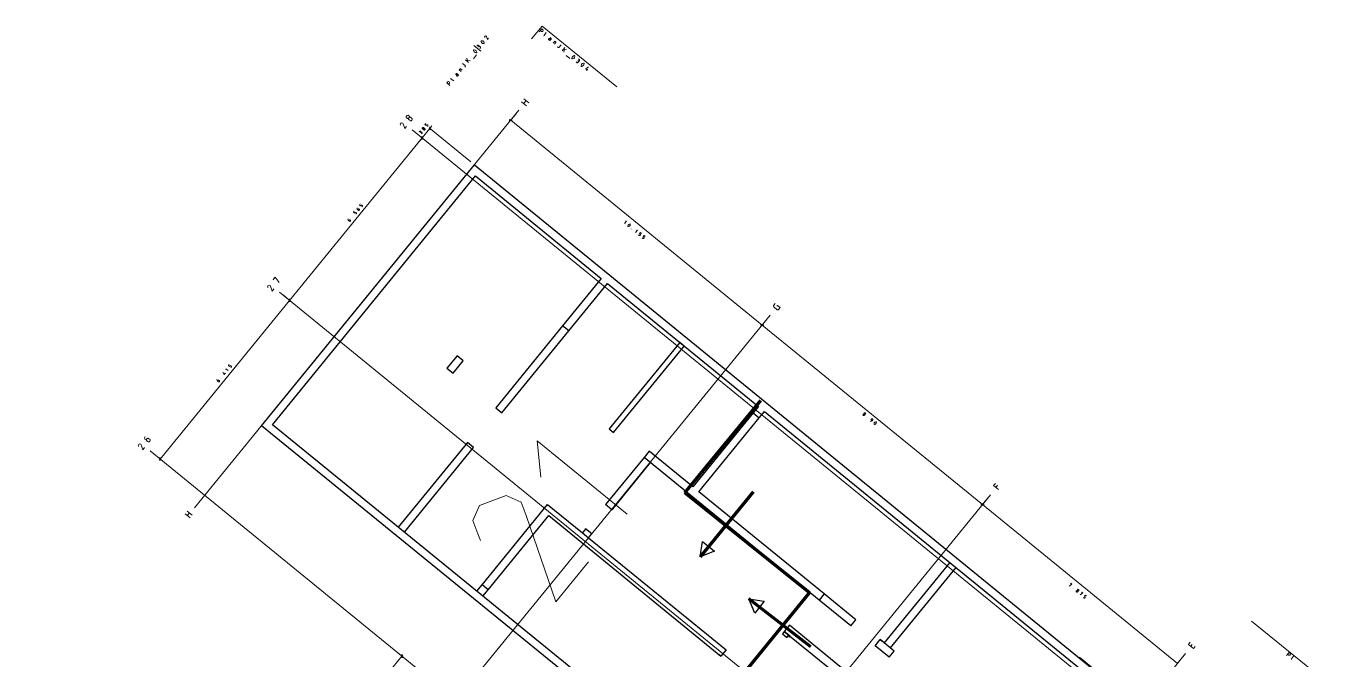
# Model space of a CAD drawing. Header units: metres. Extents: x 2680829 to 2680940, y 1252358 to 1252483.
# Drawn here: x 2680874.82 to 2680915.65, y 1252463.07 to 1252482.92 of the extents above; entities that cross this region are included whole.
import ezdxf

# ---------------------------------------------------------------- set-up
doc = ezdxf.new("R2010")
doc.units = ezdxf.units.M
doc.layers.add('bemassung', color=7, linetype='Continuous', lineweight=13)
doc.layers.add('etappierung', color=7, linetype='Continuous')
doc.layers.add('geometrie', color=7, linetype='Continuous')

msp = doc.modelspace()

# ---------------------------------------------------------------- linework, layer by layer
at = {"layer": 'bemassung'}
for p, q in [((2680889.175, 1252482.598), (2680889.189, 1252482.604)), ((2680889.189, 1252482.604), (2680889.203, 1252482.609)), ((2680889.203, 1252482.609), (2680889.219, 1252482.602)), ((2680890.878, 1252482.732), (2680890.956, 1252482.828)), ((2680890.939, 1252482.753), (2680890.913, 1252482.775)), ((2680890.954, 1252482.741), (2680890.939, 1252482.753)), ((2680890.976, 1252482.743), (2680890.954, 1252482.741)), ((2680890.956, 1252482.828), (2680890.983, 1252482.806)), ((2680890.988, 1252482.758), (2680890.976, 1252482.743)), ((2680890.983, 1252482.806), (2680890.997, 1252482.794)), ((2680891, 1252482.772), (2680890.988, 1252482.758)), ((2680890.997, 1252482.794), (2680891, 1252482.772)), ((2680891.028, 1252482.622), (2680891.027, 1252482.619)), ((2680891.027, 1252482.619), (2680891.027, 1252482.615)), ((2680891.027, 1252482.615), (2680891.028, 1252482.611)), ((2680891.03, 1252482.625), (2680891.028, 1252482.622)), ((2680891.028, 1252482.611), (2680891.03, 1252482.608)), ((2680891.1, 1252482.71), (2680891.03, 1252482.625)), ((2680891.03, 1252482.608), (2680891.032, 1252482.606)), ((2680888.925, 1252482.286), (2680888.942, 1252482.307)), ((2680888.942, 1252482.307), (2680888.952, 1252482.319)), ((2680888.952, 1252482.319), (2680888.969, 1252482.321)), ((2680888.969, 1252482.321), (2680888.981, 1252482.311)), ((2680888.976, 1252482.262), (2680888.985, 1252482.273)), ((2680888.981, 1252482.311), (2680888.993, 1252482.302)), ((2680888.995, 1252482.284), (2680888.985, 1252482.273)), ((2680888.985, 1252482.273), (2680888.99, 1252482.278)), ((2680888.99, 1252482.278), (2680888.996, 1252482.282)), ((2680888.993, 1252482.302), (2680888.995, 1252482.284)), ((2680888.996, 1252482.282), (2680889.004, 1252482.283)), ((2680889.004, 1252482.283), (2680889.011, 1252482.283)), ((2680889.011, 1252482.283), (2680889.018, 1252482.281)), ((2680889.018, 1252482.281), (2680889.024, 1252482.277)), ((2680889.038, 1252482.229), (2680889.021, 1252482.208)), ((2680889.024, 1252482.277), (2680889.034, 1252482.268)), ((2680889.034, 1252482.268), (2680889.04, 1252482.263)), ((2680889.043, 1252482.235), (2680889.038, 1252482.229)), ((2680889.04, 1252482.263), (2680889.044, 1252482.257)), ((2680889.045, 1252482.242), (2680889.043, 1252482.235)), ((2680889.044, 1252482.257), (2680889.044, 1252482.249)), ((2680889.044, 1252482.249), (2680889.045, 1252482.242)), ((2680889.056, 1252482.447), (2680889.055, 1252482.442)), ((2680889.055, 1252482.442), (2680889.056, 1252482.436)), ((2680889.06, 1252482.451), (2680889.056, 1252482.447)), ((2680889.056, 1252482.436), (2680889.071, 1252482.4)), ((2680889.063, 1252482.456), (2680889.06, 1252482.451)), ((2680889.068, 1252482.458), (2680889.063, 1252482.456)), ((2680889.074, 1252482.458), (2680889.068, 1252482.458)), ((2680889.071, 1252482.4), (2680889.104, 1252482.374)), ((2680889.112, 1252482.45), (2680889.074, 1252482.458)), ((2680889.104, 1252482.374), (2680889.142, 1252482.367)), ((2680889.144, 1252482.424), (2680889.112, 1252482.45)), ((2680889.142, 1252482.367), (2680889.147, 1252482.367)), ((2680889.159, 1252482.388), (2680889.144, 1252482.424)), ((2680889.147, 1252482.367), (2680889.152, 1252482.369)), ((2680889.152, 1252482.369), (2680889.156, 1252482.373)), ((2680889.156, 1252482.373), (2680889.159, 1252482.377)), ((2680889.16, 1252482.383), (2680889.159, 1252482.388)), ((2680889.159, 1252482.377), (2680889.16, 1252482.383)), ((2680889.167, 1252482.583), (2680889.175, 1252482.598)), ((2680889.173, 1252482.568), (2680889.167, 1252482.583)), ((2680889.176, 1252482.561), (2680889.173, 1252482.568)), ((2680889.219, 1252482.602), (2680889.224, 1252482.588)), ((2680889.224, 1252482.588), (2680889.256, 1252482.496)), ((2680889.256, 1252482.496), (2680889.291, 1252482.539)), ((2680891.172, 1252482.504), (2680891.179, 1252482.513)), ((2680891.173, 1252482.491), (2680891.172, 1252482.504)), ((2680891.182, 1252482.484), (2680891.173, 1252482.491)), ((2680891.179, 1252482.513), (2680891.186, 1252482.522)), ((2680891.209, 1252482.462), (2680891.182, 1252482.484)), ((2680891.186, 1252482.522), (2680891.199, 1252482.523)), ((2680891.199, 1252482.523), (2680891.208, 1252482.516)), ((2680891.208, 1252482.516), (2680891.235, 1252482.494)), ((2680891.248, 1252482.51), (2680891.209, 1252482.462)), ((2680891.223, 1252482.557), (2680891.245, 1252482.539)), ((2680891.245, 1252482.539), (2680891.249, 1252482.536)), ((2680891.251, 1252482.514), (2680891.248, 1252482.51)), ((2680891.249, 1252482.536), (2680891.252, 1252482.531)), ((2680891.253, 1252482.52), (2680891.251, 1252482.514)), ((2680891.252, 1252482.531), (2680891.252, 1252482.525)), ((2680891.252, 1252482.525), (2680891.253, 1252482.52)), ((2680891.31, 1252482.38), (2680891.362, 1252482.444)), ((2680891.392, 1252482.393), (2680891.353, 1252482.345)), ((2680891.362, 1252482.444), (2680891.389, 1252482.422)), ((2680891.389, 1252482.422), (2680891.393, 1252482.418)), ((2680891.395, 1252482.397), (2680891.392, 1252482.393)), ((2680891.393, 1252482.418), (2680891.396, 1252482.413)), ((2680891.397, 1252482.402), (2680891.395, 1252482.397)), ((2680891.396, 1252482.413), (2680891.396, 1252482.408)), ((2680891.396, 1252482.408), (2680891.397, 1252482.402)), ((2680891.454, 1252482.262), (2680891.465, 1252482.253)), ((2680891.465, 1252482.253), (2680891.47, 1252482.249)), ((2680891.47, 1252482.249), (2680891.478, 1252482.247)), ((2680891.478, 1252482.247), (2680891.485, 1252482.247)), ((2680891.485, 1252482.247), (2680891.492, 1252482.248)), ((2680891.492, 1252482.248), (2680891.499, 1252482.252)), ((2680891.499, 1252482.252), (2680891.503, 1252482.257)), ((2680891.503, 1252482.257), (2680891.564, 1252482.332)), ((2680891.598, 1252482.145), (2680891.676, 1252482.241)), ((2680891.73, 1252482.197), (2680891.628, 1252482.182)), ((2680888.669, 1252481.776), (2680888.573, 1252481.854)), ((2680888.616, 1252481.907), (2680888.631, 1252481.806)), ((2680888.712, 1252481.829), (2680888.625, 1252481.844)), ((2680888.818, 1252481.894), (2680888.914, 1252482.011)), ((2680888.821, 1252482.159), (2680888.82, 1252482.154)), ((2680888.82, 1252482.154), (2680888.821, 1252482.148)), ((2680888.825, 1252482.163), (2680888.821, 1252482.159)), ((2680888.821, 1252482.148), (2680888.837, 1252482.112)), ((2680888.828, 1252482.168), (2680888.825, 1252482.163)), ((2680888.833, 1252482.17), (2680888.828, 1252482.168)), ((2680888.839, 1252482.17), (2680888.833, 1252482.17)), ((2680888.837, 1252482.112), (2680888.869, 1252482.086)), ((2680888.877, 1252482.162), (2680888.839, 1252482.17)), ((2680888.869, 1252482.086), (2680888.907, 1252482.079)), ((2680888.909, 1252482.136), (2680888.877, 1252482.162)), ((2680888.907, 1252482.079), (2680888.912, 1252482.079)), ((2680888.924, 1252482.1), (2680888.909, 1252482.136)), ((2680888.912, 1252482.079), (2680888.917, 1252482.081)), ((2680888.917, 1252482.081), (2680888.921, 1252482.085)), ((2680888.921, 1252482.085), (2680888.924, 1252482.089)), ((2680888.926, 1252482.095), (2680888.924, 1252482.1)), ((2680888.924, 1252482.089), (2680888.926, 1252482.095)), ((2680891.651, 1252482.101), (2680891.667, 1252482.188)), ((2680891.716, 1252481.995), (2680891.833, 1252481.899)), ((2680891.909, 1252481.945), (2680891.901, 1252481.906)), ((2680891.901, 1252481.906), (2680891.901, 1252481.901)), ((2680891.901, 1252481.901), (2680891.903, 1252481.896)), ((2680891.903, 1252481.896), (2680891.907, 1252481.892)), ((2680891.907, 1252481.892), (2680891.912, 1252481.889)), ((2680891.935, 1252481.977), (2680891.909, 1252481.945)), ((2680891.912, 1252481.889), (2680891.917, 1252481.888)), ((2680891.917, 1252481.888), (2680891.922, 1252481.889)), ((2680891.922, 1252481.889), (2680891.958, 1252481.904)), ((2680891.971, 1252481.992), (2680891.935, 1252481.977)), ((2680891.958, 1252481.904), (2680891.984, 1252481.936)), ((2680891.976, 1252481.993), (2680891.971, 1252481.992)), ((2680891.982, 1252481.992), (2680891.976, 1252481.993)), ((2680891.986, 1252481.988), (2680891.982, 1252481.992)), ((2680891.984, 1252481.936), (2680891.992, 1252481.974)), ((2680891.99, 1252481.985), (2680891.986, 1252481.988)), ((2680891.992, 1252481.98), (2680891.99, 1252481.985)), ((2680891.992, 1252481.974), (2680891.992, 1252481.98)), ((2680892.051, 1252481.775), (2680892.03, 1252481.792)), ((2680892.084, 1252481.837), (2680892.095, 1252481.828)), ((2680892.099, 1252481.789), (2680892.09, 1252481.779)), ((2680892.107, 1252481.819), (2680892.095, 1252481.828)), ((2680892.095, 1252481.828), (2680892.101, 1252481.824)), ((2680892.103, 1252481.795), (2680892.099, 1252481.789)), ((2680892.101, 1252481.824), (2680892.104, 1252481.817)), ((2680892.106, 1252481.802), (2680892.103, 1252481.795)), ((2680892.104, 1252481.817), (2680892.105, 1252481.81)), ((2680892.105, 1252481.81), (2680892.106, 1252481.802)), ((2680892.124, 1252481.82), (2680892.107, 1252481.819)), ((2680892.108, 1252481.888), (2680892.13, 1252481.871)), ((2680892.134, 1252481.832), (2680892.124, 1252481.82)), ((2680892.13, 1252481.871), (2680892.142, 1252481.861)), ((2680892.143, 1252481.844), (2680892.134, 1252481.832)), ((2680892.142, 1252481.861), (2680892.143, 1252481.844)), ((2680888.256, 1252481.401), (2680888.274, 1252481.422)), ((2680888.274, 1252481.422), (2680888.277, 1252481.427)), ((2680888.277, 1252481.427), (2680888.282, 1252481.429)), ((2680888.282, 1252481.429), (2680888.288, 1252481.43)), ((2680888.288, 1252481.43), (2680888.293, 1252481.43)), ((2680888.29, 1252481.377), (2680888.297, 1252481.386)), ((2680888.293, 1252481.43), (2680888.299, 1252481.429)), ((2680888.297, 1252481.386), (2680888.319, 1252481.412)), ((2680888.299, 1252481.429), (2680888.303, 1252481.425)), ((2680888.303, 1252481.425), (2680888.351, 1252481.386)), ((2680888.351, 1252481.386), (2680888.329, 1252481.36)), ((2680888.37, 1252481.54), (2680888.391, 1252481.566)), ((2680888.434, 1252481.488), (2680888.37, 1252481.54)), ((2680888.391, 1252481.566), (2680888.395, 1252481.571)), ((2680888.395, 1252481.571), (2680888.4, 1252481.573)), ((2680888.4, 1252481.573), (2680888.405, 1252481.574)), ((2680888.405, 1252481.574), (2680888.411, 1252481.574)), ((2680888.411, 1252481.574), (2680888.416, 1252481.573)), ((2680888.416, 1252481.573), (2680888.42, 1252481.569)), ((2680888.42, 1252481.569), (2680888.468, 1252481.53)), ((2680888.556, 1252481.681), (2680888.481, 1252481.742)), ((2680888.551, 1252481.632), (2680888.56, 1252481.642)), ((2680888.562, 1252481.676), (2680888.556, 1252481.681)), ((2680888.56, 1252481.642), (2680888.564, 1252481.648)), ((2680888.565, 1252481.67), (2680888.562, 1252481.676)), ((2680888.564, 1252481.648), (2680888.567, 1252481.655)), ((2680888.566, 1252481.662), (2680888.565, 1252481.67)), ((2680888.567, 1252481.655), (2680888.566, 1252481.662)), ((2680892.057, 1252481.77), (2680892.051, 1252481.775)), ((2680892.064, 1252481.768), (2680892.057, 1252481.77)), ((2680892.072, 1252481.769), (2680892.064, 1252481.768)), ((2680892.079, 1252481.769), (2680892.072, 1252481.769)), ((2680892.086, 1252481.773), (2680892.079, 1252481.769)), ((2680892.09, 1252481.779), (2680892.086, 1252481.773)), ((2680892.197, 1252481.71), (2680892.189, 1252481.671)), ((2680892.189, 1252481.671), (2680892.189, 1252481.666)), ((2680892.189, 1252481.666), (2680892.191, 1252481.661)), ((2680892.191, 1252481.661), (2680892.195, 1252481.657)), ((2680892.195, 1252481.657), (2680892.2, 1252481.654)), ((2680892.223, 1252481.742), (2680892.197, 1252481.71)), ((2680892.2, 1252481.654), (2680892.205, 1252481.653)), ((2680892.205, 1252481.653), (2680892.21, 1252481.654)), ((2680892.21, 1252481.654), (2680892.246, 1252481.669)), ((2680892.259, 1252481.757), (2680892.223, 1252481.742)), ((2680892.246, 1252481.669), (2680892.273, 1252481.701)), ((2680892.264, 1252481.758), (2680892.259, 1252481.757)), ((2680892.27, 1252481.757), (2680892.264, 1252481.758)), ((2680892.274, 1252481.753), (2680892.27, 1252481.757)), ((2680892.273, 1252481.701), (2680892.28, 1252481.739)), ((2680892.278, 1252481.75), (2680892.274, 1252481.753)), ((2680892.28, 1252481.745), (2680892.278, 1252481.75)), ((2680892.28, 1252481.739), (2680892.28, 1252481.745)), ((2680892.418, 1252481.636), (2680892.336, 1252481.579)), ((2680892.336, 1252481.579), (2680892.389, 1252481.535)), ((2680892.39, 1252481.569), (2680892.356, 1252481.527)), ((2680887.985, 1252481.134), (2680888.007, 1252481.16)), ((2680888.081, 1252481.055), (2680887.985, 1252481.134)), ((2680888.007, 1252481.16), (2680888.019, 1252481.175)), ((2680888.019, 1252481.175), (2680888.041, 1252481.177)), ((2680888.06, 1252481.117), (2680888.039, 1252481.09)), ((2680888.041, 1252481.177), (2680888.055, 1252481.165)), ((2680888.055, 1252481.165), (2680888.07, 1252481.153)), ((2680888.072, 1252481.132), (2680888.06, 1252481.117)), ((2680888.07, 1252481.153), (2680888.072, 1252481.132)), ((2680888.103, 1252481.278), (2680888.188, 1252481.208)), ((2680888.188, 1252481.208), (2680888.191, 1252481.206)), ((2680888.191, 1252481.206), (2680888.194, 1252481.205)), ((2680888.194, 1252481.205), (2680888.198, 1252481.205)), ((2680888.198, 1252481.205), (2680888.202, 1252481.206)), ((2680888.202, 1252481.206), (2680888.205, 1252481.207)), ((2680888.205, 1252481.207), (2680888.207, 1252481.21)), ((2680888.291, 1252481.364), (2680888.29, 1252481.377)), ((2680888.3, 1252481.357), (2680888.291, 1252481.364)), ((2680888.309, 1252481.349), (2680888.3, 1252481.357)), ((2680888.322, 1252481.351), (2680888.309, 1252481.349)), ((2680888.329, 1252481.36), (2680888.322, 1252481.351)), ((2680890.391, 1252480.492), (2680890.462, 1252480.578)), ((2680890.549, 1252480.508), (2680890.393, 1252480.635)), ((2680890.478, 1252480.421), (2680890.322, 1252480.548)), ((2680886.525, 1252479.845), (2680886.537, 1252479.87)), ((2680886.534, 1252479.822), (2680886.525, 1252479.845)), ((2680886.539, 1252479.81), (2680886.534, 1252479.822)), ((2680886.537, 1252479.87), (2680886.56, 1252479.879)), ((2680886.56, 1252479.879), (2680886.583, 1252479.888)), ((2680886.583, 1252479.888), (2680886.609, 1252479.876)), ((2680886.609, 1252479.876), (2680886.617, 1252479.853)), ((2680886.617, 1252479.853), (2680886.669, 1252479.704)), ((2680886.669, 1252479.704), (2680886.725, 1252479.773)), ((2680886.732, 1252480.1), (2680886.716, 1252480.081)), ((2680886.716, 1252480.081), (2680886.719, 1252480.052)), ((2680886.719, 1252480.052), (2680886.738, 1252480.037)), ((2680886.747, 1252480.119), (2680886.732, 1252480.1)), ((2680886.738, 1252480.037), (2680886.757, 1252480.021)), ((2680886.776, 1252480.122), (2680886.747, 1252480.119)), ((2680886.757, 1252480.021), (2680886.786, 1252480.024)), ((2680886.795, 1252480.106), (2680886.776, 1252480.122)), ((2680886.801, 1252480.043), (2680886.786, 1252480.024)), ((2680886.786, 1252480.024), (2680886.788, 1252479.996)), ((2680886.788, 1252479.996), (2680886.808, 1252479.98)), ((2680886.814, 1252480.091), (2680886.795, 1252480.106)), ((2680886.817, 1252480.062), (2680886.801, 1252480.043)), ((2680886.808, 1252479.98), (2680886.825, 1252479.966)), ((2680886.817, 1252480.062), (2680886.814, 1252480.091)), ((2680886.845, 1252480.065), (2680886.817, 1252480.062)), ((2680886.825, 1252479.966), (2680886.844, 1252479.95)), ((2680886.844, 1252479.95), (2680886.872, 1252479.953)), ((2680886.864, 1252480.05), (2680886.845, 1252480.065)), ((2680886.881, 1252480.035), (2680886.864, 1252480.05)), ((2680886.872, 1252479.953), (2680886.888, 1252479.973)), ((2680886.901, 1252480.02), (2680886.881, 1252480.035)), ((2680886.888, 1252479.973), (2680886.904, 1252479.992)), ((2680886.904, 1252479.992), (2680886.901, 1252480.02)), ((2680887.33, 1252479.861), (2680887.302, 1252479.828)), ((2680887.302, 1252479.828), (2680887.336, 1252479.8)), ((2680887.336, 1252479.8), (2680887.35, 1252479.817)), ((2680887.35, 1252479.817), (2680887.353, 1252479.822)), ((2680887.353, 1252479.822), (2680887.359, 1252479.824)), ((2680887.359, 1252479.824), (2680887.364, 1252479.825)), ((2680887.364, 1252479.825), (2680887.37, 1252479.826)), ((2680887.37, 1252479.826), (2680887.376, 1252479.824)), ((2680887.376, 1252479.824), (2680887.38, 1252479.82)), ((2680887.392, 1252479.783), (2680887.378, 1252479.766)), ((2680887.38, 1252479.82), (2680887.389, 1252479.813)), ((2680887.389, 1252479.813), (2680887.393, 1252479.81)), ((2680887.396, 1252479.787), (2680887.392, 1252479.783)), ((2680887.393, 1252479.81), (2680887.396, 1252479.804)), ((2680887.396, 1252479.804), (2680887.397, 1252479.799)), ((2680887.397, 1252479.793), (2680887.396, 1252479.787)), ((2680887.397, 1252479.799), (2680887.397, 1252479.793)), ((2680887.116, 1252479.6), (2680887.13, 1252479.617)), ((2680887.13, 1252479.617), (2680887.138, 1252479.626)), ((2680887.138, 1252479.626), (2680887.151, 1252479.627)), ((2680887.151, 1252479.627), (2680887.161, 1252479.62)), ((2680887.157, 1252479.581), (2680887.164, 1252479.589)), ((2680887.161, 1252479.62), (2680887.17, 1252479.612)), ((2680887.171, 1252479.598), (2680887.164, 1252479.589)), ((2680887.164, 1252479.589), (2680887.167, 1252479.593)), ((2680887.167, 1252479.593), (2680887.173, 1252479.596)), ((2680887.17, 1252479.612), (2680887.171, 1252479.598)), ((2680887.173, 1252479.596), (2680887.178, 1252479.597)), ((2680887.178, 1252479.597), (2680887.184, 1252479.597)), ((2680887.184, 1252479.597), (2680887.19, 1252479.596)), ((2680887.19, 1252479.596), (2680887.194, 1252479.592)), ((2680887.206, 1252479.555), (2680887.192, 1252479.538)), ((2680887.194, 1252479.592), (2680887.203, 1252479.585)), ((2680887.203, 1252479.585), (2680887.207, 1252479.582)), ((2680887.21, 1252479.559), (2680887.206, 1252479.555)), ((2680887.207, 1252479.582), (2680887.21, 1252479.576)), ((2680887.21, 1252479.576), (2680887.211, 1252479.571)), ((2680887.211, 1252479.565), (2680887.21, 1252479.559)), ((2680887.211, 1252479.571), (2680887.211, 1252479.565)), ((2680887.223, 1252479.731), (2680887.215, 1252479.721)), ((2680887.215, 1252479.721), (2680887.217, 1252479.707)), ((2680887.217, 1252479.707), (2680887.226, 1252479.7)), ((2680887.231, 1252479.74), (2680887.223, 1252479.731)), ((2680887.226, 1252479.7), (2680887.235, 1252479.692)), ((2680887.244, 1252479.741), (2680887.231, 1252479.74)), ((2680887.235, 1252479.692), (2680887.249, 1252479.694)), ((2680887.254, 1252479.734), (2680887.244, 1252479.741)), ((2680887.257, 1252479.703), (2680887.249, 1252479.694)), ((2680887.249, 1252479.694), (2680887.251, 1252479.68)), ((2680887.251, 1252479.68), (2680887.26, 1252479.672)), ((2680887.263, 1252479.726), (2680887.254, 1252479.734)), ((2680887.264, 1252479.712), (2680887.257, 1252479.703)), ((2680887.26, 1252479.672), (2680887.268, 1252479.665)), ((2680887.264, 1252479.712), (2680887.263, 1252479.726)), ((2680887.278, 1252479.714), (2680887.264, 1252479.712)), ((2680887.268, 1252479.665), (2680887.278, 1252479.658)), ((2680887.287, 1252479.706), (2680887.278, 1252479.714)), ((2680887.278, 1252479.658), (2680887.291, 1252479.659)), ((2680887.296, 1252479.699), (2680887.287, 1252479.706)), ((2680887.291, 1252479.659), (2680887.299, 1252479.669)), ((2680887.305, 1252479.692), (2680887.296, 1252479.699)), ((2680887.299, 1252479.669), (2680887.307, 1252479.678)), ((2680887.307, 1252479.678), (2680887.305, 1252479.692)), ((2680885.278, 1252477.345), (2680885.25, 1252477.312)), ((2680885.25, 1252477.312), (2680885.284, 1252477.284)), ((2680885.284, 1252477.284), (2680885.298, 1252477.301)), ((2680885.298, 1252477.301), (2680885.302, 1252477.305)), ((2680885.302, 1252477.305), (2680885.307, 1252477.308)), ((2680885.307, 1252477.308), (2680885.313, 1252477.309)), ((2680885.313, 1252477.309), (2680885.318, 1252477.31)), ((2680885.318, 1252477.31), (2680885.324, 1252477.308)), ((2680885.324, 1252477.308), (2680885.329, 1252477.304)), ((2680885.329, 1252477.304), (2680885.337, 1252477.297)), ((2680885.337, 1252477.297), (2680885.342, 1252477.294)), ((2680885.048, 1252476.908), (2680885.043, 1252476.911)), ((2680885.092, 1252477.117), (2680885.065, 1252477.084)), ((2680885.065, 1252477.084), (2680885.098, 1252477.056)), ((2680885.098, 1252477.056), (2680885.112, 1252477.073)), ((2680885.112, 1252477.073), (2680885.116, 1252477.077)), ((2680885.116, 1252477.077), (2680885.121, 1252477.08)), ((2680885.121, 1252477.08), (2680885.127, 1252477.081)), ((2680885.127, 1252477.081), (2680885.133, 1252477.081)), ((2680885.133, 1252477.081), (2680885.138, 1252477.08)), ((2680885.138, 1252477.08), (2680885.143, 1252477.076)), ((2680885.154, 1252477.039), (2680885.141, 1252477.022)), ((2680885.143, 1252477.076), (2680885.151, 1252477.069)), ((2680885.151, 1252477.069), (2680885.156, 1252477.066)), ((2680885.158, 1252477.043), (2680885.154, 1252477.039)), ((2680885.156, 1252477.066), (2680885.159, 1252477.06)), ((2680885.16, 1252477.049), (2680885.158, 1252477.043)), ((2680885.159, 1252477.06), (2680885.159, 1252477.054)), ((2680885.159, 1252477.054), (2680885.16, 1252477.049)), ((2680885.17, 1252477.204), (2680885.178, 1252477.223)), ((2680885.176, 1252477.183), (2680885.17, 1252477.204)), ((2680885.191, 1252477.17), (2680885.176, 1252477.183)), ((2680885.191, 1252477.17), (2680885.205, 1252477.187)), ((2680885.217, 1252477.149), (2680885.191, 1252477.17)), ((2680885.205, 1252477.187), (2680885.209, 1252477.191)), ((2680885.209, 1252477.191), (2680885.214, 1252477.194)), ((2680885.214, 1252477.194), (2680885.22, 1252477.195)), ((2680885.226, 1252477.142), (2680885.217, 1252477.149)), ((2680885.22, 1252477.195), (2680885.226, 1252477.195)), ((2680885.226, 1252477.195), (2680885.231, 1252477.194)), ((2680885.24, 1252477.143), (2680885.226, 1252477.142)), ((2680885.231, 1252477.194), (2680885.236, 1252477.19)), ((2680885.236, 1252477.19), (2680885.244, 1252477.183)), ((2680885.247, 1252477.153), (2680885.24, 1252477.143)), ((2680885.244, 1252477.183), (2680885.254, 1252477.176)), ((2680885.255, 1252477.162), (2680885.247, 1252477.153)), ((2680885.254, 1252477.176), (2680885.255, 1252477.162)), ((2680885.34, 1252477.267), (2680885.327, 1252477.25)), ((2680885.344, 1252477.271), (2680885.34, 1252477.267)), ((2680885.342, 1252477.294), (2680885.344, 1252477.288)), ((2680885.344, 1252477.288), (2680885.345, 1252477.283)), ((2680885.346, 1252477.277), (2680885.344, 1252477.271)), ((2680885.345, 1252477.283), (2680885.346, 1252477.277)), ((2680884.891, 1252476.862), (2680884.899, 1252476.881)), ((2680884.897, 1252476.841), (2680884.891, 1252476.862)), ((2680884.912, 1252476.828), (2680884.897, 1252476.841)), ((2680884.912, 1252476.828), (2680884.926, 1252476.845)), ((2680884.938, 1252476.807), (2680884.912, 1252476.828)), ((2680884.926, 1252476.845), (2680884.93, 1252476.849)), ((2680884.93, 1252476.849), (2680884.935, 1252476.852)), ((2680884.935, 1252476.852), (2680884.941, 1252476.853)), ((2680884.947, 1252476.8), (2680884.938, 1252476.807)), ((2680884.941, 1252476.853), (2680884.947, 1252476.853)), ((2680884.947, 1252476.853), (2680884.952, 1252476.852)), ((2680884.961, 1252476.801), (2680884.947, 1252476.8)), ((2680884.952, 1252476.852), (2680884.957, 1252476.848)), ((2680884.957, 1252476.848), (2680884.965, 1252476.841)), ((2680884.968, 1252476.81), (2680884.961, 1252476.801)), ((2680884.965, 1252476.841), (2680884.975, 1252476.834)), ((2680884.976, 1252476.82), (2680884.968, 1252476.81)), ((2680884.975, 1252476.834), (2680884.976, 1252476.82)), ((2680893.607, 1252476.808), (2680893.545, 1252476.732)), ((2680893.577, 1252476.805), (2680893.607, 1252476.808)), ((2680893.66, 1252476.68), (2680893.654, 1252476.65)), ((2680893.654, 1252476.65), (2680893.654, 1252476.646)), ((2680893.654, 1252476.646), (2680893.656, 1252476.642)), ((2680893.656, 1252476.642), (2680893.659, 1252476.639)), ((2680893.659, 1252476.639), (2680893.663, 1252476.636)), ((2680893.681, 1252476.706), (2680893.66, 1252476.68)), ((2680893.663, 1252476.636), (2680893.667, 1252476.635)), ((2680893.667, 1252476.635), (2680893.671, 1252476.636)), ((2680893.671, 1252476.636), (2680893.7, 1252476.648)), ((2680893.709, 1252476.717), (2680893.681, 1252476.706)), ((2680893.7, 1252476.648), (2680893.72, 1252476.673)), ((2680893.714, 1252476.719), (2680893.709, 1252476.717)), ((2680893.718, 1252476.718), (2680893.714, 1252476.719)), ((2680893.721, 1252476.715), (2680893.718, 1252476.718)), ((2680893.72, 1252476.673), (2680893.726, 1252476.704)), ((2680893.725, 1252476.712), (2680893.721, 1252476.715)), ((2680893.726, 1252476.708), (2680893.725, 1252476.712)), ((2680893.726, 1252476.704), (2680893.726, 1252476.708)), ((2680893.756, 1252476.56), (2680893.76, 1252476.564)), ((2680893.949, 1252476.529), (2680893.887, 1252476.453)), ((2680893.919, 1252476.526), (2680893.949, 1252476.529)), ((2680894.001, 1252476.36), (2680893.984, 1252476.374)), ((2680894.006, 1252476.356), (2680894.001, 1252476.36)), ((2680894.012, 1252476.354), (2680894.006, 1252476.356)), ((2680894.017, 1252476.355), (2680894.012, 1252476.354)), ((2680894.023, 1252476.356), (2680894.017, 1252476.355)), ((2680894.046, 1252476.45), (2680894.019, 1252476.416)), ((2680894.019, 1252476.416), (2680894.036, 1252476.402)), ((2680894.028, 1252476.358), (2680894.023, 1252476.356)), ((2680894.032, 1252476.363), (2680894.028, 1252476.358)), ((2680894.039, 1252476.371), (2680894.032, 1252476.363)), ((2680894.036, 1252476.402), (2680894.04, 1252476.398)), ((2680894.043, 1252476.376), (2680894.039, 1252476.371)), ((2680894.04, 1252476.398), (2680894.043, 1252476.393)), ((2680894.043, 1252476.393), (2680894.044, 1252476.387)), ((2680894.044, 1252476.382), (2680894.043, 1252476.376)), ((2680894.044, 1252476.387), (2680894.044, 1252476.382)), ((2680894.08, 1252476.422), (2680894.046, 1252476.45)), ((2680894.115, 1252476.267), (2680894.098, 1252476.281)), ((2680894.12, 1252476.263), (2680894.115, 1252476.267)), ((2680894.126, 1252476.261), (2680894.12, 1252476.263)), ((2680894.131, 1252476.262), (2680894.126, 1252476.261)), ((2680894.137, 1252476.263), (2680894.131, 1252476.262)), ((2680894.16, 1252476.357), (2680894.133, 1252476.323)), ((2680894.133, 1252476.323), (2680894.15, 1252476.309)), ((2680894.142, 1252476.265), (2680894.137, 1252476.263)), ((2680894.146, 1252476.27), (2680894.142, 1252476.265)), ((2680894.153, 1252476.278), (2680894.146, 1252476.27)), ((2680894.15, 1252476.309), (2680894.154, 1252476.305)), ((2680894.157, 1252476.283), (2680894.153, 1252476.278)), ((2680894.154, 1252476.305), (2680894.157, 1252476.3)), ((2680894.157, 1252476.3), (2680894.158, 1252476.294)), ((2680894.158, 1252476.289), (2680894.157, 1252476.283)), ((2680894.158, 1252476.294), (2680894.158, 1252476.289)), ((2680894.194, 1252476.329), (2680894.16, 1252476.357)), ((2680882.556, 1252474.98), (2680882.613, 1252475.049)), ((2680882.574, 1252474.966), (2680882.556, 1252474.98)), ((2680882.613, 1252475.049), (2680882.741, 1252474.887)), ((2680882.378, 1252474.759), (2680882.389, 1252474.785)), ((2680882.387, 1252474.736), (2680882.378, 1252474.759)), ((2680882.391, 1252474.724), (2680882.387, 1252474.736)), ((2680882.389, 1252474.785), (2680882.413, 1252474.794)), ((2680882.413, 1252474.794), (2680882.436, 1252474.803)), ((2680882.436, 1252474.803), (2680882.461, 1252474.791)), ((2680882.461, 1252474.791), (2680882.47, 1252474.768)), ((2680882.47, 1252474.768), (2680882.522, 1252474.618)), ((2680882.522, 1252474.618), (2680882.578, 1252474.688)), ((2680898.21, 1252474.153), (2680898.214, 1252474.165)), ((2680898.211, 1252474.141), (2680898.21, 1252474.153)), ((2680898.213, 1252474.129), (2680898.211, 1252474.141)), ((2680898.218, 1252474.118), (2680898.213, 1252474.129)), ((2680898.214, 1252474.165), (2680898.221, 1252474.174)), ((2680898.228, 1252474.111), (2680898.218, 1252474.118)), ((2680898.221, 1252474.174), (2680898.264, 1252474.226)), ((2680898.314, 1252474.04), (2680898.228, 1252474.111)), ((2680898.312, 1252474.143), (2680898.333, 1252474.169)), ((2680898.324, 1252474.033), (2680898.314, 1252474.04)), ((2680898.335, 1252474.029), (2680898.324, 1252474.033)), ((2680898.333, 1252474.169), (2680898.42, 1252474.098)), ((2680898.347, 1252474.03), (2680898.335, 1252474.029)), ((2680898.359, 1252474.031), (2680898.347, 1252474.03)), ((2680898.37, 1252474.037), (2680898.359, 1252474.031)), ((2680898.377, 1252474.046), (2680898.37, 1252474.037)), ((2680898.42, 1252474.098), (2680898.377, 1252474.046)), ((2680880.978, 1252472.073), (2680881.023, 1252472.008)), ((2680881.023, 1252472.008), (2680881.058, 1252472.05)), ((2680881.031, 1252472.051), (2680881.064, 1252472.023)), ((2680881.074, 1252472.156), (2680881.071, 1252472.187)), ((2680881.071, 1252472.187), (2680881.147, 1252472.125)), ((2680881.178, 1252472.318), (2680881.15, 1252472.284)), ((2680881.15, 1252472.284), (2680881.184, 1252472.256)), ((2680881.184, 1252472.256), (2680881.198, 1252472.273)), ((2680881.198, 1252472.273), (2680881.202, 1252472.278)), ((2680881.202, 1252472.278), (2680881.207, 1252472.28)), ((2680881.207, 1252472.28), (2680881.213, 1252472.281)), ((2680881.213, 1252472.281), (2680881.218, 1252472.282)), ((2680881.218, 1252472.282), (2680881.224, 1252472.28)), ((2680881.224, 1252472.28), (2680881.229, 1252472.276)), ((2680881.24, 1252472.239), (2680881.226, 1252472.222)), ((2680881.229, 1252472.276), (2680881.237, 1252472.269)), ((2680881.237, 1252472.269), (2680881.241, 1252472.266)), ((2680881.244, 1252472.243), (2680881.24, 1252472.239)), ((2680881.241, 1252472.266), (2680881.244, 1252472.26)), ((2680881.244, 1252472.26), (2680881.245, 1252472.255)), ((2680881.245, 1252472.249), (2680881.244, 1252472.243)), ((2680881.245, 1252472.255), (2680881.245, 1252472.249)), ((2680880.791, 1252471.834), (2680880.799, 1252471.853)), ((2680880.796, 1252471.813), (2680880.791, 1252471.834)), ((2680880.812, 1252471.8), (2680880.796, 1252471.813)), ((2680880.812, 1252471.8), (2680880.826, 1252471.817)), ((2680880.837, 1252471.779), (2680880.812, 1252471.8)), ((2680880.826, 1252471.817), (2680880.83, 1252471.821)), ((2680880.83, 1252471.821), (2680880.835, 1252471.824)), ((2680880.835, 1252471.824), (2680880.841, 1252471.825)), ((2680880.847, 1252471.772), (2680880.837, 1252471.779)), ((2680880.841, 1252471.825), (2680880.846, 1252471.825)), ((2680880.846, 1252471.825), (2680880.852, 1252471.824)), ((2680880.861, 1252471.773), (2680880.847, 1252471.772)), ((2680880.852, 1252471.824), (2680880.857, 1252471.82)), ((2680880.857, 1252471.82), (2680880.865, 1252471.813)), ((2680880.868, 1252471.783), (2680880.861, 1252471.773)), ((2680880.865, 1252471.813), (2680880.874, 1252471.806)), ((2680880.876, 1252471.792), (2680880.868, 1252471.783)), ((2680880.874, 1252471.806), (2680880.876, 1252471.792)), ((2680880.947, 1252471.88), (2680880.943, 1252471.883)), ((2680901.024, 1252470.762), (2680901.017, 1252470.754)), ((2680901.031, 1252470.772), (2680901.024, 1252470.762)), ((2680901.045, 1252470.773), (2680901.031, 1252470.772)), ((2680901.051, 1252470.796), (2680901.044, 1252470.787)), ((2680901.044, 1252470.787), (2680901.045, 1252470.773)), ((2680901.054, 1252470.766), (2680901.045, 1252470.773)), ((2680901.059, 1252470.806), (2680901.051, 1252470.796)), ((2680901.064, 1252470.758), (2680901.054, 1252470.766)), ((2680901.073, 1252470.807), (2680901.059, 1252470.806)), ((2680901.082, 1252470.799), (2680901.073, 1252470.807)), ((2680901.077, 1252470.759), (2680901.085, 1252470.769)), ((2680901.091, 1252470.792), (2680901.082, 1252470.799)), ((2680901.085, 1252470.769), (2680901.093, 1252470.778)), ((2680901.093, 1252470.778), (2680901.091, 1252470.792)), ((2680901.017, 1252470.754), (2680901.009, 1252470.745)), ((2680901.009, 1252470.745), (2680901.011, 1252470.731)), ((2680901.011, 1252470.731), (2680901.02, 1252470.723)), ((2680901.02, 1252470.723), (2680901.029, 1252470.716)), ((2680901.029, 1252470.716), (2680901.043, 1252470.717)), ((2680901.043, 1252470.717), (2680901.051, 1252470.726)), ((2680901.051, 1252470.726), (2680901.057, 1252470.735)), ((2680901.057, 1252470.735), (2680901.065, 1252470.744)), ((2680901.064, 1252470.758), (2680901.077, 1252470.759)), ((2680901.065, 1252470.744), (2680901.064, 1252470.758)), ((2680901.117, 1252470.644), (2680901.121, 1252470.648)), ((2680901.258, 1252470.536), (2680901.24, 1252470.544)), ((2680901.28, 1252470.542), (2680901.258, 1252470.536)), ((2680901.267, 1252470.592), (2680901.269, 1252470.597)), ((2680901.268, 1252470.586), (2680901.267, 1252470.592)), ((2680901.268, 1252470.58), (2680901.268, 1252470.586)), ((2680901.271, 1252470.575), (2680901.268, 1252470.58)), ((2680901.269, 1252470.597), (2680901.272, 1252470.602)), ((2680901.276, 1252470.571), (2680901.271, 1252470.575)), ((2680901.272, 1252470.602), (2680901.279, 1252470.61)), ((2680901.292, 1252470.557), (2680901.276, 1252470.571)), ((2680901.279, 1252470.61), (2680901.287, 1252470.62)), ((2680901.292, 1252470.557), (2680901.28, 1252470.542)), ((2680901.287, 1252470.62), (2680901.301, 1252470.621)), ((2680901.313, 1252470.583), (2680901.292, 1252470.557)), ((2680901.301, 1252470.621), (2680901.31, 1252470.613)), ((2680901.31, 1252470.613), (2680901.319, 1252470.606)), ((2680901.321, 1252470.592), (2680901.313, 1252470.583)), ((2680901.319, 1252470.606), (2680901.321, 1252470.592)), ((2680901.363, 1252470.486), (2680901.357, 1252470.455)), ((2680901.357, 1252470.455), (2680901.357, 1252470.451)), ((2680901.357, 1252470.451), (2680901.359, 1252470.447)), ((2680901.359, 1252470.447), (2680901.362, 1252470.444)), ((2680901.362, 1252470.444), (2680901.365, 1252470.442)), ((2680901.384, 1252470.511), (2680901.363, 1252470.486)), ((2680901.365, 1252470.442), (2680901.37, 1252470.441)), ((2680901.37, 1252470.441), (2680901.374, 1252470.442)), ((2680901.374, 1252470.442), (2680901.402, 1252470.454)), ((2680901.412, 1252470.523), (2680901.384, 1252470.511)), ((2680901.402, 1252470.454), (2680901.423, 1252470.479)), ((2680901.416, 1252470.524), (2680901.412, 1252470.523)), ((2680901.421, 1252470.523), (2680901.416, 1252470.524)), ((2680901.424, 1252470.52), (2680901.421, 1252470.523)), ((2680901.423, 1252470.479), (2680901.429, 1252470.509)), ((2680901.427, 1252470.518), (2680901.424, 1252470.52)), ((2680901.429, 1252470.514), (2680901.427, 1252470.518)), ((2680901.429, 1252470.509), (2680901.429, 1252470.514)), ((2680878.53, 1252470.024), (2680878.547, 1252470.062)), ((2680878.541, 1252469.98), (2680878.53, 1252470.024)), ((2680878.573, 1252469.954), (2680878.541, 1252469.98)), ((2680878.573, 1252469.954), (2680878.602, 1252469.989)), ((2680878.625, 1252469.911), (2680878.573, 1252469.954)), ((2680878.602, 1252469.989), (2680878.609, 1252469.998)), ((2680878.609, 1252469.998), (2680878.62, 1252470.004)), ((2680878.62, 1252470.004), (2680878.632, 1252470.005)), ((2680878.632, 1252470.005), (2680878.644, 1252470.006)), ((2680878.644, 1252470.006), (2680878.656, 1252470.002)), ((2680878.656, 1252470.002), (2680878.665, 1252469.995)), ((2680878.665, 1252469.995), (2680878.682, 1252469.981)), ((2680878.682, 1252469.981), (2680878.701, 1252469.965)), ((2680878.701, 1252469.965), (2680878.704, 1252469.937)), ((2680878.326, 1252469.79), (2680878.337, 1252469.816)), ((2680878.334, 1252469.767), (2680878.326, 1252469.79)), ((2680878.339, 1252469.755), (2680878.334, 1252469.767)), ((2680878.337, 1252469.816), (2680878.36, 1252469.825)), ((2680878.36, 1252469.825), (2680878.383, 1252469.833)), ((2680878.383, 1252469.833), (2680878.409, 1252469.822)), ((2680878.409, 1252469.822), (2680878.418, 1252469.799)), ((2680878.418, 1252469.799), (2680878.469, 1252469.649)), ((2680878.469, 1252469.649), (2680878.526, 1252469.718)), ((2680878.645, 1252469.896), (2680878.625, 1252469.911)), ((2680878.673, 1252469.899), (2680878.645, 1252469.896)), ((2680878.688, 1252469.918), (2680878.673, 1252469.899)), ((2680878.704, 1252469.937), (2680878.688, 1252469.918)), ((2680890.926, 1252468.789), (2680890.81, 1252469.926)), ((2680890.81, 1252469.926), (2680893.628, 1252467.628)), ((2680905.095, 1252468.526), (2680905.151, 1252468.595)), ((2680905.251, 1252468.399), (2680905.095, 1252468.526)), ((2680905.164, 1252468.469), (2680905.22, 1252468.539)), ((2680889.009, 1252467.899), (2680889.426, 1252468.057)), ((2680889.426, 1252468.057), (2680889.843, 1252468.216)), ((2680889.843, 1252468.216), (2680890.31, 1252468.006)), ((2680890.31, 1252468.006), (2680890.468, 1252467.589)), ((2680879.951, 1252467.512), (2680879.795, 1252467.639)), ((2680879.864, 1252467.582), (2680879.935, 1252467.669)), ((2680880.021, 1252467.598), (2680879.865, 1252467.726)), ((2680888.799, 1252467.432), (2680889.009, 1252467.899)), ((2680890.468, 1252467.589), (2680891.394, 1252464.888)), ((2680888.957, 1252467.015), (2680888.799, 1252467.432)), ((2680889.045, 1252466.803), (2680888.957, 1252467.015)), ((2680891.394, 1252464.888), (2680892.415, 1252466.141)), ((2680907.504, 1252465.461), (2680907.511, 1252465.47)), ((2680907.511, 1252465.47), (2680907.544, 1252465.442)), ((2680907.544, 1252465.442), (2680907.465, 1252465.38)), ((2680907.563, 1252465.301), (2680907.566, 1252465.305)), ((2680907.69, 1252465.225), (2680907.683, 1252465.215)), ((2680907.683, 1252465.215), (2680907.684, 1252465.202)), ((2680907.684, 1252465.202), (2680907.694, 1252465.194)), ((2680907.697, 1252465.233), (2680907.69, 1252465.225)), ((2680907.694, 1252465.194), (2680907.703, 1252465.186)), ((2680907.705, 1252465.242), (2680907.697, 1252465.233)), ((2680907.703, 1252465.186), (2680907.717, 1252465.188)), ((2680907.719, 1252465.244), (2680907.705, 1252465.242)), ((2680907.725, 1252465.267), (2680907.717, 1252465.258)), ((2680907.717, 1252465.258), (2680907.719, 1252465.244)), ((2680907.717, 1252465.188), (2680907.724, 1252465.197)), ((2680907.728, 1252465.236), (2680907.719, 1252465.244)), ((2680907.724, 1252465.197), (2680907.731, 1252465.206)), ((2680907.732, 1252465.276), (2680907.725, 1252465.267)), ((2680907.737, 1252465.229), (2680907.728, 1252465.236)), ((2680907.731, 1252465.206), (2680907.739, 1252465.215)), ((2680907.746, 1252465.278), (2680907.732, 1252465.276)), ((2680907.737, 1252465.229), (2680907.751, 1252465.23)), ((2680907.739, 1252465.215), (2680907.737, 1252465.229)), ((2680907.756, 1252465.27), (2680907.746, 1252465.278)), ((2680907.751, 1252465.23), (2680907.759, 1252465.239)), ((2680907.765, 1252465.262), (2680907.756, 1252465.27)), ((2680907.759, 1252465.239), (2680907.766, 1252465.249)), ((2680907.766, 1252465.249), (2680907.765, 1252465.262)), ((2680907.886, 1252465.163), (2680907.808, 1252465.101)), ((2680907.846, 1252465.182), (2680907.853, 1252465.191)), ((2680907.853, 1252465.191), (2680907.886, 1252465.163)), ((2680907.967, 1252465.098), (2680907.939, 1252465.064)), ((2680907.939, 1252465.064), (2680907.956, 1252465.05)), ((2680907.956, 1252465.05), (2680907.96, 1252465.047)), ((2680907.96, 1252465.047), (2680907.963, 1252465.041)), ((2680908, 1252465.07), (2680907.967, 1252465.098)), ((2680907.922, 1252465.008), (2680907.905, 1252465.022)), ((2680907.926, 1252465.004), (2680907.922, 1252465.008)), ((2680907.932, 1252465.003), (2680907.926, 1252465.004)), ((2680907.938, 1252465.003), (2680907.932, 1252465.003)), ((2680907.943, 1252465.004), (2680907.938, 1252465.003)), ((2680907.949, 1252465.007), (2680907.943, 1252465.004)), ((2680907.952, 1252465.011), (2680907.949, 1252465.007)), ((2680907.959, 1252465.02), (2680907.952, 1252465.011)), ((2680907.963, 1252465.024), (2680907.959, 1252465.02)), ((2680907.963, 1252465.041), (2680907.964, 1252465.036)), ((2680907.965, 1252465.03), (2680907.963, 1252465.024)), ((2680907.964, 1252465.036), (2680907.965, 1252465.03)), ((2680911.193, 1252463.549), (2680911.25, 1252463.619)), ((2680911.349, 1252463.422), (2680911.193, 1252463.549)), ((2680911.263, 1252463.493), (2680911.305, 1252463.545)), ((2680911.406, 1252463.491), (2680911.349, 1252463.422)), ((2680914.263, 1252463.203), (2680914.341, 1252463.299)), ((2680914.324, 1252463.224), (2680914.298, 1252463.245)), ((2680914.339, 1252463.212), (2680914.324, 1252463.224)), ((2680914.361, 1252463.214), (2680914.339, 1252463.212)), ((2680914.341, 1252463.299), (2680914.368, 1252463.277)), ((2680914.373, 1252463.229), (2680914.361, 1252463.214)), ((2680914.368, 1252463.277), (2680914.383, 1252463.265)), ((2680914.385, 1252463.243), (2680914.373, 1252463.229)), ((2680914.383, 1252463.265), (2680914.385, 1252463.243)), ((2680914.413, 1252463.093), (2680914.412, 1252463.089)), ((2680914.412, 1252463.089), (2680914.413, 1252463.086)), ((2680914.416, 1252463.096), (2680914.413, 1252463.093)), ((2680914.413, 1252463.086), (2680914.413, 1252463.082)), ((2680914.413, 1252463.082), (2680914.415, 1252463.079)), ((2680914.415, 1252463.079), (2680914.418, 1252463.077)), ((2680914.485, 1252463.181), (2680914.416, 1252463.096))]:
    msp.add_line(p, q, dxfattribs=at)
at = {"layer": 'etappierung', "color": 5, "lineweight": 0}
for p, q in [((2680890.966, 1252482.915), (2680890.638, 1252482.513)), ((2680893.304, 1252481.009), (2680890.966, 1252482.915)), ((2680888.83, 1252482.302), (2680889.046, 1252482.126)), ((2680915.651, 1252462.263), (2680913.171, 1252464.285))]:
    msp.add_line(p, q, dxfattribs=at)
at = {"layer": 'etappierung', "color": 5, "lineweight": 9}
for p, q in [((2680880.091, 1252467.833), (2680890.239, 1252480.278)), ((2680886.902, 1252479.665), (2680911.016, 1252460)), ((2680882.755, 1252474.58), (2680906.869, 1252454.915)), ((2680837.655, 1252399.735), (2680898.106, 1252473.863)), ((2680898.106, 1252473.863), (2680898.096, 1252473.851)), ((2680878.703, 1252469.61), (2680902.817, 1252449.946)), ((2680844.549, 1252394.113), (2680905, 1252468.24)), ((2680905, 1252468.24), (2680904.991, 1252468.229)), ((2680850.65, 1252389.138), (2680911.1, 1252463.266)), ((2680911.1, 1252463.266), (2680911.091, 1252463.255))]:
    msp.add_line(p, q, dxfattribs=at)
at = {"layer": 'etappierung', "color": 5, "lineweight": 5}
for p, q in [((2680890.144, 1252480.161), (2680889.971, 1252479.948)), ((2680887.46, 1252479.661), (2680887.45, 1252479.76)), ((2680887.518, 1252479.788), (2680887.455, 1252479.71)), ((2680889.937, 1252479.963), (2680890.036, 1252479.973)), ((2680889.987, 1252479.968), (2680889.948, 1252479.999)), ((2680897.853, 1252473.553), (2680889.987, 1252479.968)), ((2680883.065, 1252474.327), (2680887.212, 1252479.412)), ((2680887.231, 1252479.397), (2680887.018, 1252479.57)), ((2680887.212, 1252479.412), (2680887.149, 1252479.335)), ((2680887.217, 1252479.363), (2680887.207, 1252479.462)), ((2680887.455, 1252479.71), (2680887.212, 1252479.412)), ((2680887.212, 1252479.412), (2680887.244, 1252479.451)), ((2680888.733, 1252478.668), (2680887.436, 1252479.726)), ((2680883.084, 1252474.311), (2680882.871, 1252474.485)), ((2680879.013, 1252469.358), (2680883.065, 1252474.327)), ((2680883.033, 1252474.288), (2680883.065, 1252474.327)), ((2680883.06, 1252474.377), (2680883.07, 1252474.277)), ((2680883.065, 1252474.327), (2680883.096, 1252474.365)), ((2680897.837, 1252473.533), (2680898.011, 1252473.746)), ((2680897.803, 1252473.548), (2680897.903, 1252473.558)), ((2680897.853, 1252473.553), (2680897.814, 1252473.585)), ((2680904.747, 1252467.931), (2680897.853, 1252473.553)), ((2680897.892, 1252473.521), (2680897.853, 1252473.553)), ((2680878.819, 1252469.516), (2680879.032, 1252469.342)), ((2680878.981, 1252469.319), (2680879.013, 1252469.358)), ((2680879.018, 1252469.308), (2680879.008, 1252469.407)), ((2680904.698, 1252467.926), (2680904.797, 1252467.936)), ((2680904.747, 1252467.931), (2680904.708, 1252467.962)), ((2680904.731, 1252467.911), (2680904.937, 1252468.163)), ((2680910.847, 1252462.956), (2680904.747, 1252467.931)), ((2680904.786, 1252467.899), (2680904.747, 1252467.931)), ((2680882.512, 1252458.197), (2680886.581, 1252463.186)), ((2680886.387, 1252463.344), (2680886.6, 1252463.17)), ((2680886.576, 1252463.236), (2680886.586, 1252463.136)), ((2680886.581, 1252463.186), (2680886.612, 1252463.225)), ((2680911.005, 1252463.15), (2680910.831, 1252462.937))]:
    msp.add_line(p, q, dxfattribs=at)
at = {"layer": 'etappierung', "color": 5, "lineweight": 120}
for p, q in [((2680895.433, 1252468.303), (2680897.809, 1252471.188)), ((2680899.336, 1252465.166), (2680895.433, 1252468.303)), ((2680897.174, 1252462.515), (2680899.336, 1252465.166))]:
    msp.add_line(p, q, dxfattribs=at)
at = {"layer": 'etappierung', "color": 5, "lineweight": 211}
for p, q in [((2680897.572, 1252468.33), (2680895.915, 1252466.299)), ((2680899.374, 1252463.473), (2680897.441, 1252464.975))]:
    msp.add_line(p, q, dxfattribs=at)
at = {"layer": 'etappierung'}
for p, q in [((2680895.915, 1252466.299), (2680895.992, 1252466.77)), ((2680895.992, 1252466.77), (2680896.361, 1252466.469)), ((2680896.361, 1252466.469), (2680895.915, 1252466.299)), ((2680897.621, 1252464.534), (2680897.441, 1252464.975)), ((2680897.441, 1252464.975), (2680897.913, 1252464.91)), ((2680897.913, 1252464.91), (2680897.621, 1252464.534))]:
    msp.add_line(p, q, dxfattribs=at)
at = {"layer": 'geometrie', "color": 7}
for p, q in [((2680882.182, 1252470.397), (2680888.849, 1252478.573)), ((2680888.849, 1252478.573), (2680909.183, 1252461.991)), ((2680882.533, 1252470.433), (2680888.885, 1252478.222)), ((2680888.885, 1252478.222), (2680892.82, 1252475.013)), ((2680892.82, 1252475.013), (2680891.607, 1252473.525)), ((2680891.801, 1252473.368), (2680893.014, 1252474.855)), ((2680893.014, 1252474.855), (2680897.735, 1252471.005)), ((2680891.607, 1252473.525), (2680889.517, 1252470.961)), ((2680889.71, 1252470.804), (2680891.801, 1252473.368)), ((2680891.801, 1252473.368), (2680891.607, 1252473.525)), ((2680895.276, 1252473.01), (2680893.065, 1252470.299)), ((2680893.204, 1252470.185), (2680895.415, 1252472.897)), ((2680895.415, 1252472.897), (2680895.276, 1252473.01)), ((2680888.306, 1252472.593), (2680887.991, 1252472.206)), ((2680888.184, 1252472.048), (2680888.5, 1252472.435)), ((2680888.5, 1252472.435), (2680888.306, 1252472.593)), ((2680887.991, 1252472.206), (2680888.184, 1252472.048)), ((2680889.517, 1252470.961), (2680889.71, 1252470.804)), ((2680897.571, 1252470.803), (2680895.682, 1252468.487)), ((2680897.735, 1252471.005), (2680897.571, 1252470.803)), ((2680897.571, 1252470.803), (2680897.765, 1252470.646)), ((2680897.765, 1252470.646), (2680897.929, 1252470.847)), ((2680897.929, 1252470.847), (2680908.832, 1252461.956)), ((2680891.57, 1252462.741), (2680882.182, 1252470.397)), ((2680891.922, 1252462.777), (2680882.533, 1252470.433)), ((2680895.876, 1252468.329), (2680897.765, 1252470.646)), ((2680893.065, 1252470.299), (2680893.204, 1252470.185)), ((2680888.632, 1252469.877), (2680886.468, 1252467.224)), ((2680886.662, 1252467.066), (2680888.826, 1252469.719)), ((2680888.826, 1252469.719), (2680888.632, 1252469.877)), ((2680894.315, 1252469.602), (2680894.157, 1252469.408)), ((2680895.682, 1252468.487), (2680894.315, 1252469.602)), ((2680894.157, 1252469.408), (2680892.951, 1252467.929)), ((2680894.351, 1252469.25), (2680893.145, 1252467.771)), ((2680899.634, 1252464.942), (2680894.157, 1252469.408)), ((2680899.792, 1252465.136), (2680895.876, 1252468.329)), ((2680889.089, 1252465.423), (2680891.138, 1252467.937)), ((2680891.138, 1252467.937), (2680892.231, 1252467.046)), ((2680892.951, 1252467.929), (2680893.001, 1252467.991)), ((2680893.145, 1252467.771), (2680892.951, 1252467.929)), ((2680889.282, 1252465.265), (2680891.174, 1252467.585)), ((2680891.174, 1252467.585), (2680896.565, 1252463.188)), ((2680892.331, 1252467.169), (2680892.231, 1252467.046)), ((2680892.331, 1252467.169), (2680892.281, 1252467.108)), ((2680892.525, 1252467.012), (2680892.331, 1252467.169)), ((2680892.231, 1252467.046), (2680892.424, 1252466.888)), ((2680892.424, 1252466.888), (2680892.525, 1252467.012)), ((2680892.424, 1252466.888), (2680896.724, 1252463.382)), ((2680903.723, 1252466.122), (2680901.67, 1252463.604)), ((2680903.917, 1252465.964), (2680901.864, 1252463.446)), ((2680888.924, 1252465.221), (2680889.089, 1252465.423)), ((2680889.282, 1252465.265), (2680889.089, 1252465.423)), ((2680889.118, 1252465.063), (2680889.282, 1252465.265)), ((2680899.792, 1252465.136), (2680899.634, 1252464.942)), ((2680900.787, 1252464.324), (2680899.792, 1252465.136)), ((2680900.629, 1252464.13), (2680899.634, 1252464.942)), ((2680900.629, 1252464.13), (2680900.787, 1252464.324)), ((2680900.787, 1252464.324), (2680900.725, 1252464.375)), ((2680898.528, 1252463.935), (2680898.49, 1252463.888)), ((2680898.49, 1252463.888), (2680898.63, 1252463.774)), ((2680898.547, 1252463.958), (2680898.528, 1252463.935)), ((2680898.706, 1252464.152), (2680898.547, 1252463.958)), ((2680898.733, 1252463.806), (2680898.547, 1252463.958)), ((2680898.547, 1252463.958), (2680900.422, 1252462.429)), ((2680898.63, 1252463.774), (2680898.668, 1252463.821)), ((2680898.668, 1252463.821), (2680898.714, 1252463.783)), ((2680900.58, 1252462.623), (2680898.706, 1252464.152)), ((2680898.714, 1252463.783), (2680898.733, 1252463.806)), ((2680901.388, 1252463.511), (2680901.546, 1252463.705)), ((2680901.83, 1252463.151), (2680901.388, 1252463.511)), ((2680901.988, 1252463.345), (2680901.546, 1252463.705)), ((2680901.546, 1252463.705), (2680901.608, 1252463.655)), ((2680896.565, 1252463.188), (2680896.503, 1252463.239)), ((2680896.724, 1252463.382), (2680896.565, 1252463.188)), ((2680901.83, 1252463.151), (2680901.988, 1252463.345)), ((2680901.988, 1252463.345), (2680901.926, 1252463.396)), ((2680909.194, 1252461.983), (2680907.779, 1252463.138))]:
    msp.add_line(p, q, dxfattribs=at)

doc.saveas('drawing.dxf')
